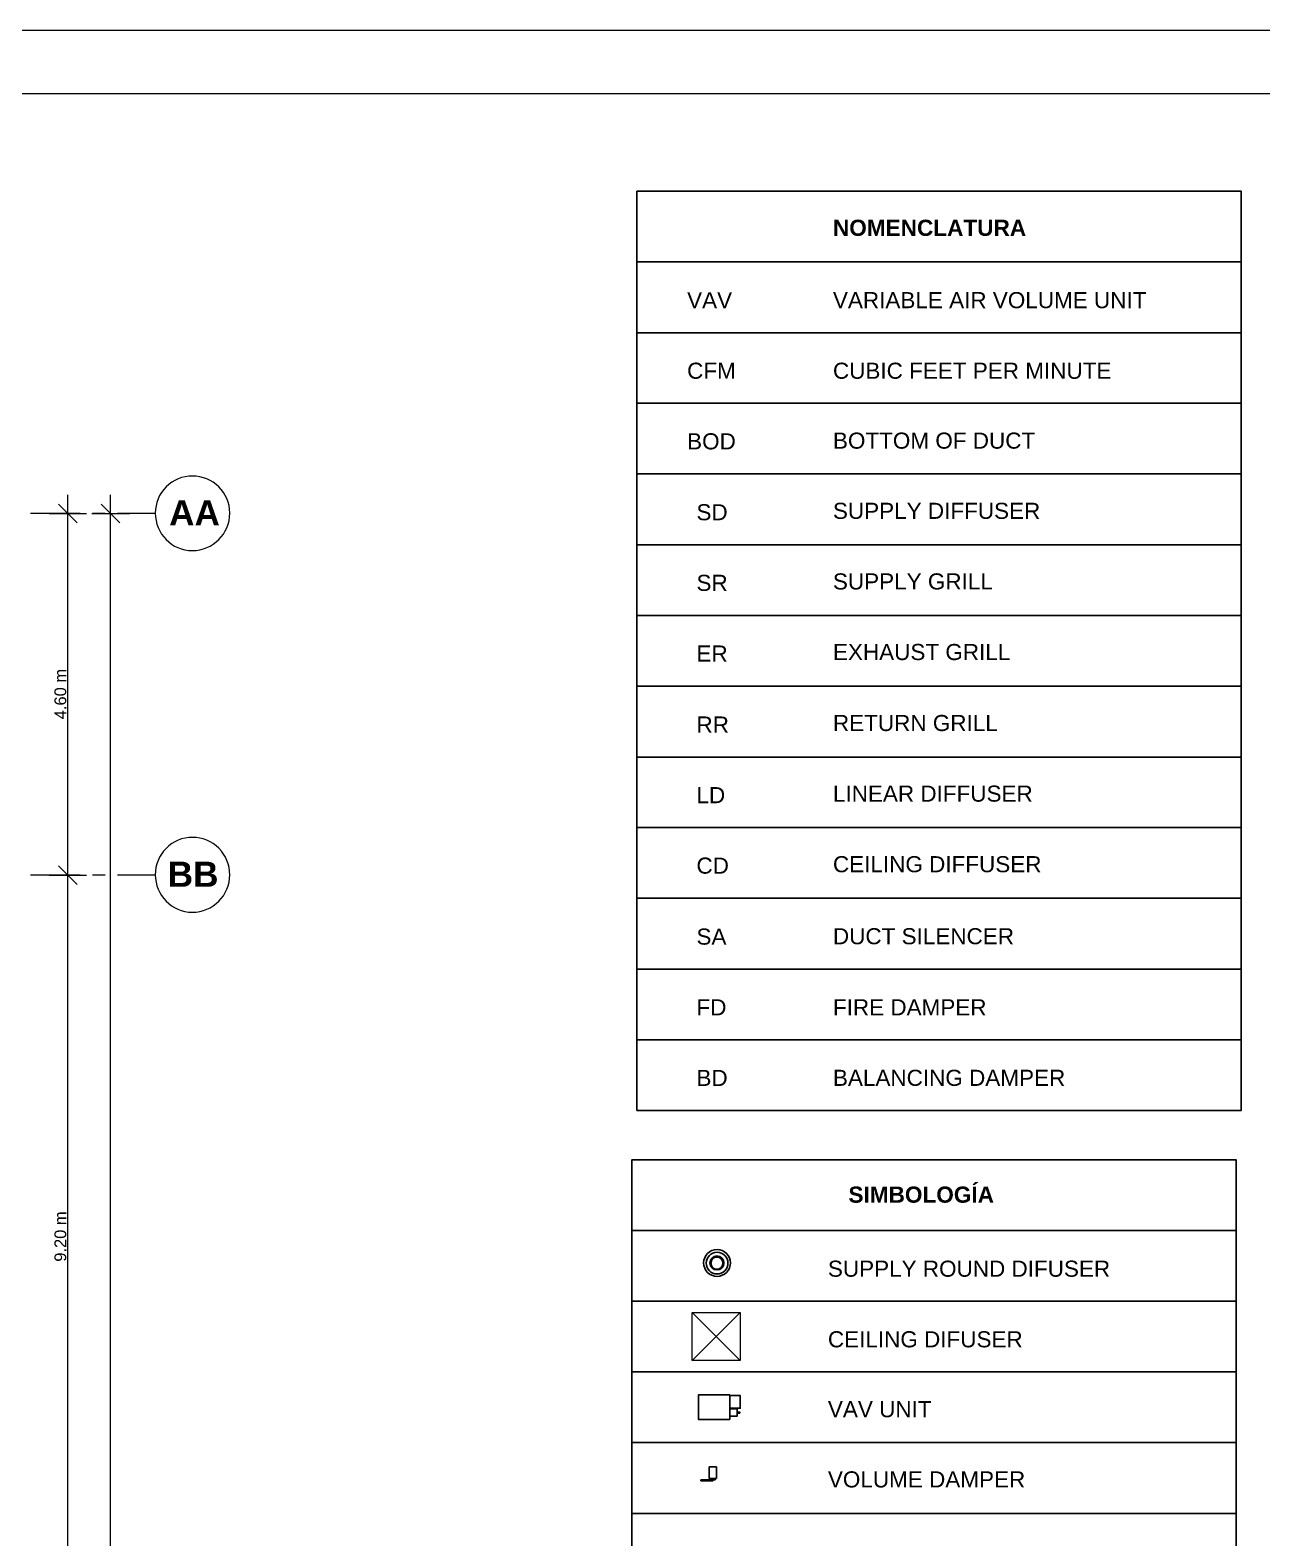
# Model space of a CAD drawing. Header units: metres. Extents: x -2 to 237, y -8 to 52.
# Drawn here: x 61.64 to 77.31, y 32.96 to 52.14 of the extents above; entities that cross this region are included whole.
import ezdxf

# ---------------------------------------------------------------- set-up
doc = ezdxf.new("R2010")
doc.units = ezdxf.units.M
doc.layers.get('0').update_dxf_attribs({"lineweight": 0})
for name, color, linetype, lineweight in [('HVAC - Ductos', 5, 'Continuous', 0), ('PDF_Text', 7, 'Continuous', 0), ('pie de plano', 7, 'Continuous', 0)]:
    doc.layers.add(name, color=color, linetype=linetype, lineweight=lineweight)
doc.layers.add('PDF_Geometry', color=7, linetype='Continuous', lineweight=0, true_color=0xaaaaaa)
doc.styles.add('PDF Helvetica', font='')
doc.styles.add('PDF Helvetica Bold', font='')
doc.styles.get('PDF Helvetica').set_extended_font_data('Helvetica')
doc.styles.get('PDF Helvetica Bold').set_extended_font_data('Helvetica', bold=True)

msp = doc.modelspace()

# ---------------------------------------------------------------- linework, layer by layer
at = {"lineweight": 25}
for points in [[(69.361, 38.396), (69.361, 50.088), (77.049, 50.088), (77.049, 38.396)], [(69.297, 27.872), (69.297, 37.768), (76.984, 37.768), (76.984, 27.872)], [(70.543, 34.465), (70.144, 34.465), (70.144, 34.777), (70.543, 34.777)], [(70.671, 34.543), (70.635, 34.543), (70.635, 34.557), (70.671, 34.557)], [(70.373, 33.714), (70.282, 33.714), (70.282, 33.86), (70.373, 33.86)], [(70.176, 33.686), (70.328, 33.686), (70.328, 33.695), (70.176, 33.695)], [(70.305, 33.714), (70.355, 33.714), (70.355, 33.695), (70.305, 33.695)]]:
    msp.add_lwpolyline(points, close=True, dxfattribs=at)
for points in [[(77.049, 49.19), (69.361, 49.19)], [(77.049, 48.288), (69.361, 48.288)], [(77.049, 47.39), (69.361, 47.39)], [(77.049, 46.492), (69.361, 46.492)], [(77.049, 45.589), (69.361, 45.589)], [(77.049, 44.691), (69.361, 44.691)], [(77.049, 43.793), (69.361, 43.793)], [(77.049, 42.891), (69.361, 42.891)], [(77.049, 41.993), (69.361, 41.993)], [(77.049, 41.095), (69.361, 41.095)], [(77.049, 40.192), (69.361, 40.192)], [(77.049, 39.294), (69.361, 39.294)], [(76.984, 36.87), (69.297, 36.87)], [(76.984, 35.968), (69.297, 35.968)], [(76.984, 35.07), (69.297, 35.07)], [(70.543, 34.768), (70.676, 34.768), (70.676, 34.607), (70.543, 34.607)], [(70.543, 34.598), (70.635, 34.598), (70.635, 34.506), (70.543, 34.506)], [(76.984, 34.172), (69.297, 34.172)], [(76.984, 33.269), (69.297, 33.269)]]:
    msp.add_lwpolyline(points, dxfattribs=at)
at = {"lineweight": 9}
msp.add_lwpolyline([(70.676, 35.216), (70.066, 35.216), (70.066, 35.826), (70.676, 35.826)], close=True, dxfattribs=at)
at = {"lineweight": 13}
for points in [[(70.676, 35.826), (70.066, 35.216)], [(70.066, 35.826), (70.676, 35.216)]]:
    msp.add_lwpolyline(points, dxfattribs=at)
at = {"lineweight": 25}
for centre, radius in [((70.381, 36.456), 0.171), ((70.381, 36.453), 0.138), ((70.38, 36.455), 0.0889), ((70.379, 36.452), 0.0768)]:
    msp.add_circle(centre, radius, dxfattribs=at)
at = {"layer": 'HVAC - Ductos', "color": 252, "lineweight": 0, "true_color": 0x939598}
for points in [[(62.122, 8.964), (62.122, 13.802), (62.122, 22.997), (62.122, 32.193), (62.122, 41.388), (62.122, 46.226)], [(62.667, 8.964), (62.667, 46.226)], [(62.002, 46.107), (62.122, 45.988), (62.241, 45.869)], [(62.547, 46.107), (62.667, 45.988), (62.786, 45.869)], [(61.884, 45.988), (62.122, 45.988), (62.36, 45.988)], [(62.429, 45.988), (62.667, 45.988), (62.905, 45.988)], [(62.002, 41.507), (62.122, 41.388), (62.241, 41.269)], [(61.884, 41.388), (62.122, 41.388), (62.36, 41.388)]]:
    msp.add_lwpolyline(points, dxfattribs=at)
at = {"layer": 'PDF_Geometry', "lineweight": 0}
for points in [[(63.707, 46.465, 0.414816), (63.235, 45.993, 0.412833), (63.707, 45.516, 0.411084), (64.183, 45.993, 0.413036)], [(63.707, 41.869, 0.416452), (63.235, 41.393, 0.412802), (63.707, 40.916, 0.411054), (64.183, 41.393, 0.414699)]]:
    msp.add_lwpolyline(points, format="xyb", close=True, dxfattribs=at)
at = {"layer": 'PDF_Geometry', "color": 252, "lineweight": 0, "true_color": 0x939598}
for points in [[(62.278, 45.988), (61.646, 45.988)], [(62.598, 45.988), (62.437, 45.988)], [(62.278, 41.388), (61.646, 41.388)], [(62.598, 41.388), (62.437, 41.388)]]:
    msp.add_lwpolyline(points, dxfattribs=at)
at = {"layer": 'PDF_Geometry', "lineweight": 0}
for points in [[(63.23, 45.988), (62.754, 45.988)], [(63.23, 41.388), (62.754, 41.388)]]:
    msp.add_lwpolyline(points, dxfattribs=at)
at = {"layer": 'pie de plano', "color": 7, "lineweight": 9}
msp.add_lwpolyline([(87.88, 52.136), (87.88, -7.842), (-2.09, -7.842), (-2.09, 52.136)], close=True, dxfattribs=at)
msp.add_lwpolyline([(87.403, 51.326), (-0.99, 51.326), (-0.99, -7.177), (87.403, -7.177)], dxfattribs=at)

# ---------------------------------------------------------------- texts
at = {"attachment_point": 4}
for s, insert, char_height, style in [('NOMENCLATURA', (71.855, 49.621), 0.20566, 'PDF Helvetica Bold'), ('VAV', (70, 48.701), 0.2047, 'PDF Helvetica'), ('VARIABLE AIR VOLUME UNIT', (71.855, 48.701), 0.20468, 'PDF Helvetica'), ('CFM', (70, 47.803), 0.2047, 'PDF Helvetica'), ('CUBIC FEET PER MINUTE', (71.855, 47.803), 0.20468, 'PDF Helvetica'), ('BOD', (70, 46.905), 0.2047, 'PDF Helvetica'), ('BOTTOM OF DUCT', (71.855, 46.914), 0.20468, 'PDF Helvetica'), ('SD', (70.119, 46.003), 0.2047, 'PDF Helvetica'), ('SUPPLY DIFFUSER', (71.855, 46.021), 0.20468, 'PDF Helvetica'), ('SR', (70.119, 45.105), 0.2047, 'PDF Helvetica'), ('SUPPLY GRILL', (71.855, 45.123), 0.20468, 'PDF Helvetica'), ('ER', (70.119, 44.207), 0.2047, 'PDF Helvetica'), ('EXHAUST GRILL', (71.855, 44.225), 0.20468, 'PDF Helvetica'), ('RR', (70.119, 43.304), 0.2047, 'PDF Helvetica'), ('RETURN GRILL', (71.855, 43.322), 0.20468, 'PDF Helvetica'), ('LD', (70.119, 42.406), 0.2047, 'PDF Helvetica'), ('LINEAR DIFFUSER', (71.855, 42.424), 0.20468, 'PDF Helvetica'), ('CEILING DIFFUSER', (71.855, 41.526), 0.20468, 'PDF Helvetica'), ('CD', (70.119, 41.508), 0.2047, 'PDF Helvetica'), ('SA', (70.119, 40.605), 0.2047, 'PDF Helvetica'), ('DUCT SILENCER', (71.855, 40.61), 0.20468, 'PDF Helvetica'), ('FD', (70.119, 39.707), 0.2047, 'PDF Helvetica'), ('FIRE DAMPER', (71.855, 39.707), 0.20468, 'PDF Helvetica'), ('BD', (70.119, 38.809), 0.2047, 'PDF Helvetica'), ('BALANCING DAMPER', (71.855, 38.809), 0.20468, 'PDF Helvetica'), ('SIMBOLOGÍA', (72.052, 37.323), 0.2057, 'PDF Helvetica Bold'), ('SUPPLY ROUND DIFUSER', (71.791, 36.381), 0.20468, 'PDF Helvetica'), ('CEILING DIFUSER', (71.791, 35.483), 0.20468, 'PDF Helvetica'), ('VAV UNIT', (71.791, 34.594), 0.2047, 'PDF Helvetica'), ('VOLUME DAMPER', (71.791, 33.701), 0.20468, 'PDF Helvetica')]:
    msp.add_mtext(s, dxfattribs=dict(at, insert=insert, char_height=char_height, style=style))
at = {"layer": 'PDF_Text', "color": 253, "lineweight": 0, "true_color": 0xaaaaaa, "char_height": 0.3201, "attachment_point": 4, "style": 'PDF Helvetica Bold'}
for s, insert in [('AA', (63.411, 45.996)), ('BB', (63.393, 41.4))]:
    msp.add_mtext(s, dxfattribs=dict(at, insert=insert))
at = {"layer": 'PDF_Text', "color": 252, "lineweight": 0, "true_color": 0x939598, "char_height": 0.15, "attachment_point": 4, "rotation": 90, "style": 'PDF Helvetica'}
for s, insert in [('4.60 m', (62.028, 43.371)), ('9.20 m', (62.028, 36.471))]:
    msp.add_mtext(s, dxfattribs=dict(at, insert=insert))

doc.saveas('drawing.dxf')
